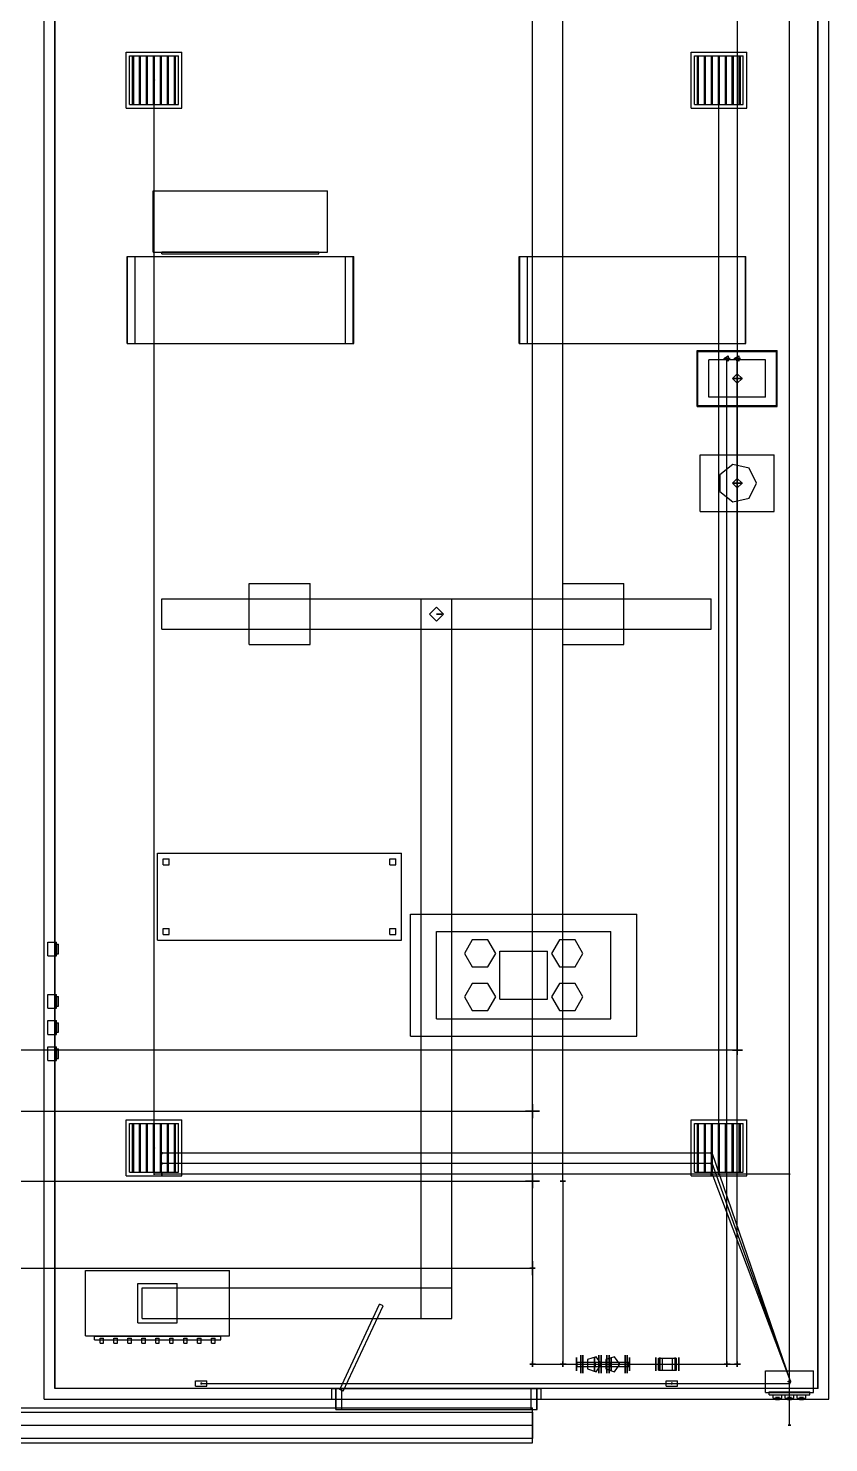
# Model space of a CAD drawing. Header units: millimetres. Extents: x 231000 to 285900, y 121795 to 149522.
# Drawn here: x 276717 to 285900, y 122000 to 138215 of the extents above; entities that cross this region are included whole.
import ezdxf

# ---------------------------------------------------------------- set-up
doc = ezdxf.new("R2010")
doc.units = ezdxf.units.MM

msp = doc.modelspace()

# ---------------------------------------------------------------- linework, layer by layer
at = {"layer": 'electrical'}
for p, q in [((285450, 122200), (285450, 143800)), ((278167.79, 137620), (278152.21, 137620)), ((278152.21, 137620), (278160, 137620)), ((278167.79, 137620), (278152.21, 137620)), ((278152.21, 137620), (278160, 137620)), ((278160, 137620), (278167.79, 137620)), ((278160, 125080), (278160, 137620)), ((278160, 137620), (278167.79, 137620)), ((278160, 125080), (278160, 137620)), ((284647.79, 137620), (284632.21, 137620)), ((284632.21, 137620), (284640, 137620)), ((284647.79, 137620), (284632.21, 137620)), ((284632.21, 137620), (284640, 137620)), ((284640, 137620), (284647.79, 137620)), ((284640, 125080), (284640, 137620)), ((284640, 137620), (284647.79, 137620)), ((284640, 125080), (284640, 137620)), ((278250, 125308.74), (278250, 125331.26)), ((278250, 125331.26), (278250, 125320)), ((278250, 125308.74), (278250, 125331.26)), ((278250, 125331.26), (278250, 125320)), ((278250, 125320), (278250, 125308.74)), ((284550, 125320), (278250, 125320)), ((278250, 125320), (278250, 125308.74)), ((284550, 125320), (278250, 125320)), ((278250, 125188.74), (278250, 125211.26)), ((278250, 125211.26), (278250, 125200)), ((278250, 125188.74), (278250, 125211.26)), ((278250, 125211.26), (278250, 125200)), ((278250, 125200), (278250, 125188.74)), ((284550, 125200), (278250, 125200)), ((278250, 125200), (278250, 125188.74)), ((284550, 125200), (278250, 125200)), ((284562.29, 125324.22), (284543.85, 125317.89)), ((284543.85, 125317.89), (284562.29, 125324.22)), ((284562.29, 125324.22), (284543.85, 125317.89)), ((284543.85, 125317.89), (284562.29, 125324.22)), ((284543.85, 125317.89), (284543.85, 125317.89)), ((284543.85, 125317.89), (284543.85, 125317.89)), ((284562.23, 125204.4), (284543.88, 125197.8)), ((284543.88, 125197.8), (284562.23, 125204.4)), ((284562.23, 125204.4), (284543.88, 125197.8)), ((284543.88, 125197.8), (284562.23, 125204.4)), ((284543.88, 125197.8), (284543.88, 125197.8)), ((284543.88, 125197.8), (284543.88, 125197.8)), ((284550, 125308.74), (284550, 125331.26)), ((284550, 125331.26), (284550, 125320)), ((284550, 125308.74), (284550, 125331.26)), ((284550, 125331.26), (284550, 125320)), ((284550, 125320), (284550, 125308.74)), ((284550, 125320), (284564.04, 125320)), ((284564.04, 125320), (284550, 125320)), ((284550, 125320), (284550, 125308.74)), ((284550, 125320), (284564.04, 125320)), ((284564.04, 125320), (284550, 125320)), ((284550, 125188.74), (284550, 125211.26)), ((284550, 125211.26), (284550, 125200)), ((284550, 125188.74), (284550, 125211.26)), ((284550, 125211.26), (284550, 125200)), ((284550, 125200), (284550, 125188.74)), ((284550, 125200), (284564.04, 125200)), ((284564.04, 125200), (284550, 125200)), ((284550, 125200), (284550, 125188.74)), ((284550, 125200), (284564.04, 125200)), ((284564.04, 125200), (284550, 125200)), ((285462.23, 122704.4), (284562.23, 125204.4)), ((285462.23, 122704.4), (284562.23, 125204.4)), ((285462.29, 122704.22), (284562.29, 125324.22)), ((285462.29, 122704.22), (284562.29, 125324.22)), ((278167.79, 125080), (278152.21, 125080)), ((278152.21, 125080), (278160, 125080)), ((278167.79, 125080), (278152.21, 125080)), ((278152.21, 125080), (278160, 125080)), ((278160, 125072.21), (278160, 125087.79)), ((278160, 125087.79), (278160, 125080)), ((278160, 125072.21), (278160, 125087.79)), ((278160, 125087.79), (278160, 125080)), ((278160, 125080), (278160, 125072.21)), ((285450, 125080), (278160, 125080)), ((278160, 125080), (278167.79, 125080)), ((278160, 125080), (278160, 125072.21)), ((285450, 125080), (278160, 125080)), ((278160, 125080), (278167.79, 125080)), ((278250, 125068.74), (278250, 125091.26)), ((278250, 125091.26), (278250, 125080)), ((278250, 125068.74), (278250, 125091.26)), ((278250, 125091.26), (278250, 125080)), ((278250, 125080), (278250, 125068.74)), ((284550, 125080), (278250, 125080)), ((278250, 125080), (278250, 125068.74)), ((284550, 125080), (278250, 125080)), ((284562.16, 125084.6), (284543.92, 125077.7)), ((284543.92, 125077.7), (284562.16, 125084.6)), ((284562.16, 125084.6), (284543.92, 125077.7)), ((284543.92, 125077.7), (284562.16, 125084.6)), ((284543.92, 125077.7), (284543.92, 125077.7)), ((284543.92, 125077.7), (284543.92, 125077.7)), ((284550, 125068.74), (284550, 125091.26)), ((284550, 125091.26), (284550, 125080)), ((284550, 125068.74), (284550, 125091.26)), ((284550, 125091.26), (284550, 125080)), ((284550, 125080), (284550, 125068.74)), ((284550, 125080), (284564.04, 125080)), ((284564.04, 125080), (284550, 125080)), ((284550, 125080), (284550, 125068.74)), ((284550, 125080), (284564.04, 125080)), ((284564.04, 125080), (284550, 125080)), ((285462.16, 122704.6), (284562.16, 125084.6)), ((285462.16, 122704.6), (284562.16, 125084.6)), ((284647.79, 125080), (284632.21, 125080)), ((284632.21, 125080), (284640, 125080)), ((284647.79, 125080), (284632.21, 125080)), ((284632.21, 125080), (284640, 125080)), ((284640, 125080), (284647.79, 125080)), ((284640, 125080), (284647.79, 125080)), ((285450, 125072.21), (285450, 125087.79)), ((285450, 125087.79), (285450, 125080)), ((285450, 125072.21), (285450, 125087.79)), ((285450, 125087.79), (285450, 125080)), ((285450, 125080), (285450, 125072.21)), ((285450, 125080), (285450, 125072.21)), ((285175, 122575), (285175, 122825)), ((285175, 122825), (285725, 122825)), ((285175, 122575), (285175, 122825)), ((285175, 122825), (285725, 122825)), ((285725, 122575), (285725, 122825)), ((285725, 122575), (285725, 122825)), ((278635, 122650), (278635, 122710)), ((278635, 122710), (278765, 122710)), ((278635, 122650), (278635, 122710)), ((278635, 122710), (278765, 122710)), ((278635, 122650), (278765, 122650)), ((278635, 122650), (278765, 122650)), ((278709, 122680), (278695.5, 122687.79)), ((278695.5, 122687.79), (278695.5, 122672.21)), ((278709, 122680), (278695.5, 122687.79)), ((278695.5, 122687.79), (278695.5, 122672.21)), ((278695.5, 122672.21), (278709, 122680)), ((278695.5, 122672.21), (278709, 122680)), ((278700, 122672.21), (278700, 122687.79)), ((278700, 122687.79), (278700, 122680)), ((278700, 122672.21), (278700, 122687.79)), ((278700, 122687.79), (278700, 122680)), ((278700, 122680), (285450, 122680)), ((278700, 122680), (278700, 122672.21)), ((278700, 122680), (278709.72, 122680)), ((278709.72, 122680), (278700, 122680)), ((278700, 122680), (285450, 122680)), ((278700, 122680), (278700, 122672.21)), ((278700, 122680), (278709.72, 122680)), ((278709.72, 122680), (278700, 122680)), ((278765, 122650), (278765, 122710)), ((278765, 122650), (278765, 122710)), ((284035, 122650), (284035, 122710)), ((284035, 122710), (284165, 122710)), ((284035, 122650), (284035, 122710)), ((284035, 122710), (284165, 122710)), ((284035, 122650), (284165, 122650)), ((284035, 122650), (284165, 122650)), ((284109, 122680), (284095.5, 122687.79)), ((284095.5, 122687.79), (284095.5, 122672.21)), ((284109, 122680), (284095.5, 122687.79)), ((284095.5, 122687.79), (284095.5, 122672.21)), ((284095.5, 122672.21), (284109, 122680)), ((284095.5, 122672.21), (284109, 122680)), ((284100, 122672.21), (284100, 122687.79)), ((284100, 122687.79), (284100, 122680)), ((284100, 122672.21), (284100, 122687.79)), ((284100, 122687.79), (284100, 122680)), ((284100, 122680), (285450, 122680)), ((284100, 122680), (284100, 122672.21)), ((284100, 122680), (284109.72, 122680)), ((284109.72, 122680), (284100, 122680)), ((284100, 122680), (285450, 122680)), ((284100, 122680), (284100, 122672.21)), ((284100, 122680), (284109.72, 122680)), ((284109.72, 122680), (284100, 122680)), ((284165, 122650), (284165, 122710)), ((284165, 122650), (284165, 122710)), ((285432, 122700), (285459, 122715.59)), ((285432, 122700), (285459, 122715.59)), ((285459, 122684.41), (285432, 122700)), ((285459, 122684.41), (285432, 122700)), ((285465.59, 122700), (285434.41, 122700)), ((285434.41, 122700), (285450, 122700)), ((285465.59, 122700), (285434.41, 122700)), ((285434.41, 122700), (285450, 122700)), ((285463, 122700), (285443.5, 122711.26)), ((285443.5, 122711.26), (285443.5, 122688.74)), ((285463, 122700), (285443.5, 122711.26)), ((285443.5, 122711.26), (285443.5, 122688.74)), ((285463, 122700), (285443.5, 122711.26)), ((285443.5, 122711.26), (285443.5, 122688.74)), ((285463, 122700), (285443.5, 122711.26)), ((285443.5, 122711.26), (285443.5, 122688.74)), ((285463, 122700), (285443.5, 122711.26)), ((285443.5, 122711.26), (285443.5, 122688.74)), ((285463, 122700), (285443.5, 122711.26)), ((285443.5, 122711.26), (285443.5, 122688.74)), ((285443.5, 122688.74), (285463, 122700)), ((285443.5, 122688.74), (285463, 122700)), ((285443.5, 122688.74), (285463, 122700)), ((285443.5, 122688.74), (285463, 122700)), ((285443.5, 122688.74), (285463, 122700)), ((285443.5, 122688.74), (285463, 122700)), ((285462.29, 122704.22), (285443.85, 122697.89)), ((285443.85, 122697.89), (285462.29, 122704.22)), ((285462.29, 122704.22), (285443.85, 122697.89)), ((285443.85, 122697.89), (285462.29, 122704.22)), ((285443.85, 122697.89), (285443.85, 122697.89)), ((285443.85, 122697.89), (285443.85, 122697.89)), ((285462.23, 122704.4), (285443.88, 122697.8)), ((285443.88, 122697.8), (285462.23, 122704.4)), ((285462.23, 122704.4), (285443.88, 122697.8)), ((285443.88, 122697.8), (285462.23, 122704.4)), ((285443.88, 122697.8), (285443.88, 122697.8)), ((285443.88, 122697.8), (285443.88, 122697.8)), ((285462.16, 122704.6), (285443.92, 122697.7)), ((285443.92, 122697.7), (285462.16, 122704.6)), ((285462.16, 122704.6), (285443.92, 122697.7)), ((285443.92, 122697.7), (285462.16, 122704.6)), ((285443.92, 122697.7), (285443.92, 122697.7)), ((285443.92, 122697.7), (285443.92, 122697.7)), ((285450, 122700), (285465.59, 122700)), ((285450, 122200), (285450, 122700)), ((285450, 122700), (285469.44, 122700)), ((285469.44, 122700), (285450, 122700)), ((285450, 122700), (285464.04, 122700)), ((285464.04, 122700), (285450, 122700)), ((285450, 122700), (285464.04, 122700)), ((285464.04, 122700), (285450, 122700)), ((285450, 122700), (285464.04, 122700)), ((285464.04, 122700), (285450, 122700)), ((285450, 122700), (285465.59, 122700)), ((285450, 122200), (285450, 122700)), ((285450, 122700), (285469.44, 122700)), ((285469.44, 122700), (285450, 122700)), ((285450, 122700), (285464.04, 122700)), ((285464.04, 122700), (285450, 122700)), ((285450, 122700), (285464.04, 122700)), ((285464.04, 122700), (285450, 122700)), ((285450, 122700), (285464.04, 122700)), ((285464.04, 122700), (285450, 122700)), ((285450, 122672.21), (285450, 122687.79)), ((285450, 122687.79), (285450, 122680)), ((285450, 122672.21), (285450, 122687.79)), ((285450, 122687.79), (285450, 122680)), ((285450, 122672.21), (285450, 122687.79)), ((285450, 122687.79), (285450, 122680)), ((285450, 122672.21), (285450, 122687.79)), ((285450, 122687.79), (285450, 122680)), ((285450, 122680), (285450, 122672.21)), ((285450, 122680), (285450, 122672.21)), ((285450, 122680), (285450, 122672.21)), ((285450, 122680), (285450, 122672.21)), ((285459, 122715.59), (285459, 122684.41)), ((285459, 122715.59), (285459, 122684.41)), ((285175, 122575), (285725, 122575)), ((285175, 122575), (285725, 122575)), ((285215, 122547.5), (285215, 122582.5)), ((285215, 122582.5), (285685, 122582.5)), ((285215, 122547.5), (285215, 122582.5)), ((285215, 122582.5), (285685, 122582.5)), ((285215, 122547.5), (285685, 122547.5)), ((285215, 122547.5), (285685, 122547.5)), ((285262.5, 122510), (285262.5, 122550)), ((285262.5, 122550), (285362.5, 122550)), ((285262.5, 122510), (285262.5, 122550)), ((285262.5, 122550), (285362.5, 122550)), ((285262.5, 122510), (285362.5, 122510)), ((285262.5, 122510), (285362.5, 122510)), ((285335.88, 122520), (285289.12, 122520)), ((285289.12, 122520), (285312.5, 122520)), ((285335.88, 122520), (285289.12, 122520)), ((285289.12, 122520), (285312.5, 122520)), ((285335.88, 122495), (285289.12, 122495)), ((285289.12, 122495), (285312.5, 122495)), ((285335.88, 122495), (285289.12, 122495)), ((285289.12, 122495), (285312.5, 122495)), ((285312.5, 122520), (285312.5, 122495)), ((285312.5, 122520), (285335.88, 122520)), ((285312.5, 122520), (285312.5, 122495)), ((285312.5, 122520), (285335.88, 122520)), ((285312.5, 122495), (285335.88, 122495)), ((285312.5, 122495), (285335.88, 122495)), ((285362.5, 122510), (285362.5, 122550)), ((285362.5, 122510), (285362.5, 122550)), ((285400, 122510), (285400, 122550)), ((285400, 122550), (285500, 122550)), ((285400, 122510), (285400, 122550)), ((285400, 122550), (285500, 122550)), ((285400, 122510), (285500, 122510)), ((285400, 122510), (285500, 122510)), ((285473.38, 122520), (285426.62, 122520)), ((285426.62, 122520), (285450, 122520)), ((285473.38, 122520), (285426.62, 122520)), ((285426.62, 122520), (285450, 122520)), ((285473.38, 122495), (285426.62, 122495)), ((285426.62, 122495), (285450, 122495)), ((285473.38, 122495), (285426.62, 122495)), ((285426.62, 122495), (285450, 122495)), ((285450, 122520), (285450, 122495)), ((285450, 122520), (285473.38, 122520)), ((285450, 122520), (285450, 122495)), ((285450, 122520), (285473.38, 122520)), ((285450, 122495), (285473.38, 122495)), ((285450, 122495), (285473.38, 122495)), ((285500, 122510), (285500, 122550)), ((285500, 122510), (285500, 122550)), ((285537.5, 122510), (285537.5, 122550)), ((285537.5, 122550), (285637.5, 122550)), ((285537.5, 122510), (285537.5, 122550)), ((285537.5, 122550), (285637.5, 122550)), ((285537.5, 122510), (285637.5, 122510)), ((285537.5, 122510), (285637.5, 122510)), ((285610.88, 122520), (285564.12, 122520)), ((285564.12, 122520), (285587.5, 122520)), ((285610.88, 122520), (285564.12, 122520)), ((285564.12, 122520), (285587.5, 122520)), ((285610.88, 122495), (285564.12, 122495)), ((285564.12, 122495), (285587.5, 122495)), ((285610.88, 122495), (285564.12, 122495)), ((285564.12, 122495), (285587.5, 122495)), ((285587.5, 122520), (285587.5, 122495)), ((285587.5, 122520), (285610.88, 122520)), ((285587.5, 122520), (285587.5, 122495)), ((285587.5, 122520), (285610.88, 122520)), ((285587.5, 122495), (285610.88, 122495)), ((285587.5, 122495), (285610.88, 122495)), ((285637.5, 122510), (285637.5, 122550)), ((285637.5, 122510), (285637.5, 122550)), ((285685, 122547.5), (285685, 122582.5)), ((285685, 122547.5), (285685, 122582.5)), ((233500, 122400), (282500, 122400)), ((233500, 122400), (282500, 122400)), ((233500, 122350), (282500, 122350)), ((233500, 122350), (282500, 122350)), ((282500, 122350), (282500, 122400)), ((282500, 122000), (282500, 122400)), ((282500, 122350), (282500, 122400)), ((282500, 122000), (282500, 122400)), ((282500, 122350), (282500, 122050)), ((282500, 122350), (282500, 122050)), ((233500, 122200), (282500, 122200)), ((233500, 122200), (282500, 122200)), ((282500, 122184.41), (282500, 122215.59)), ((282500, 122215.59), (282500, 122200)), ((282500, 122184.41), (282500, 122215.59)), ((282500, 122215.59), (282500, 122200)), ((282500, 122200), (282500, 122184.41)), ((282500, 122200), (282500, 122184.41)), ((285465.59, 122200), (285434.41, 122200)), ((285434.41, 122200), (285450, 122200)), ((285465.59, 122200), (285434.41, 122200)), ((285434.41, 122200), (285450, 122200)), ((285465.59, 122200), (285434.41, 122200)), ((285434.41, 122200), (285450, 122200)), ((285450, 122200), (285465.59, 122200)), ((285450, 122200), (285465.59, 122200)), ((285450, 122200), (285465.59, 122200)), ((282500, 122050), (233500, 122050)), ((282500, 122050), (233500, 122050)), ((233500, 122000), (282500, 122000)), ((233500, 122000), (282500, 122000)), ((282500, 122000), (282500, 122050)), ((282500, 122000), (282500, 122050))]:
    msp.add_line(p, q, dxfattribs=at)
at = {"layer": 'hvac'}
for p, q in [((279250, 131150), (279250, 131850)), ((279250, 131850), (279950, 131850)), ((279250, 131150), (279250, 131850)), ((279250, 131850), (279950, 131850)), ((279950, 131150), (279950, 131850)), ((279950, 131150), (279950, 131850)), ((282850, 131150), (282850, 131850)), ((282850, 131850), (283550, 131850)), ((282850, 131150), (282850, 131850)), ((282850, 131850), (283550, 131850)), ((283550, 131150), (283550, 131850)), ((283550, 131150), (283550, 131850)), ((278250, 131325), (278250, 131675)), ((278250, 131675), (284550, 131675)), ((278250, 131325), (278250, 131675)), ((278250, 131675), (284550, 131675)), ((281225, 123425), (281225, 131675)), ((281225, 131675), (281575, 131675)), ((281225, 123425), (281225, 131675)), ((281225, 131675), (281575, 131675)), ((281575, 123425), (281575, 131675)), ((281575, 123425), (281575, 131675)), ((284550, 131325), (284550, 131675)), ((284550, 131325), (284550, 131675)), ((278250, 131325), (284550, 131325)), ((278250, 131325), (284550, 131325)), ((279250, 131150), (279950, 131150)), ((279250, 131150), (279950, 131150)), ((282850, 131150), (283550, 131150)), ((282850, 131150), (283550, 131150)), ((281100, 126660), (281100, 128060)), ((281100, 128060), (283700, 128060)), ((283700, 126660), (283700, 128060)), ((282125, 127085), (282125, 127635)), ((282125, 127635), (282675, 127635)), ((282675, 127085), (282675, 127635)), ((282125, 127085), (282675, 127085)), ((281100, 126660), (283700, 126660)), ((277375, 123225), (277375, 123975)), ((277375, 123975), (279025, 123975)), ((277375, 123225), (277375, 123975)), ((277375, 123975), (279025, 123975)), ((279025, 123225), (279025, 123975)), ((279025, 123225), (279025, 123975)), ((277975, 123375), (277975, 123825)), ((277975, 123825), (278425, 123825)), ((277975, 123375), (277975, 123825)), ((277975, 123825), (278425, 123825)), ((278025, 123425), (278025, 123775)), ((278025, 123775), (281575, 123775)), ((278025, 123425), (278025, 123775)), ((278025, 123775), (281575, 123775)), ((278425, 123375), (278425, 123825)), ((278425, 123375), (278425, 123825)), ((281575, 123425), (281575, 123775)), ((281575, 123425), (281575, 123775)), ((278025, 123425), (281575, 123425)), ((278025, 123425), (281575, 123425)), ((281225, 123425), (281575, 123425)), ((281225, 123425), (281575, 123425)), ((277975, 123375), (278425, 123375)), ((277975, 123375), (278425, 123375)), ((277375, 123225), (279025, 123225)), ((277375, 123225), (279025, 123225)), ((277475, 123180), (277475, 123220)), ((277475, 123220), (278925, 123220)), ((277475, 123180), (277475, 123220)), ((277475, 123220), (278925, 123220)), ((277475, 123180), (278925, 123180)), ((277475, 123180), (278925, 123180)), ((277540, 123140), (277540, 123200)), ((277540, 123200), (277580, 123200)), ((277540, 123140), (277540, 123200)), ((277540, 123200), (277580, 123200)), ((277540, 123140), (277580, 123140)), ((277540, 123140), (277580, 123140)), ((277580, 123140), (277580, 123200)), ((277580, 123140), (277580, 123200)), ((277700, 123140), (277700, 123200)), ((277700, 123200), (277740, 123200)), ((277700, 123140), (277700, 123200)), ((277700, 123200), (277740, 123200)), ((277700, 123140), (277740, 123140)), ((277700, 123140), (277740, 123140)), ((277740, 123140), (277740, 123200)), ((277740, 123140), (277740, 123200)), ((277860, 123140), (277860, 123200)), ((277860, 123200), (277900, 123200)), ((277860, 123140), (277860, 123200)), ((277860, 123200), (277900, 123200)), ((277860, 123140), (277900, 123140)), ((277860, 123140), (277900, 123140)), ((277900, 123140), (277900, 123200)), ((277900, 123140), (277900, 123200)), ((278020, 123140), (278020, 123200)), ((278020, 123200), (278060, 123200)), ((278020, 123140), (278020, 123200)), ((278020, 123200), (278060, 123200)), ((278020, 123140), (278060, 123140)), ((278020, 123140), (278060, 123140)), ((278060, 123140), (278060, 123200)), ((278060, 123140), (278060, 123200)), ((278180, 123140), (278180, 123200)), ((278180, 123200), (278220, 123200)), ((278180, 123140), (278180, 123200)), ((278180, 123200), (278220, 123200)), ((278180, 123140), (278220, 123140)), ((278180, 123140), (278220, 123140)), ((278220, 123140), (278220, 123200)), ((278220, 123140), (278220, 123200)), ((278340, 123140), (278340, 123200)), ((278340, 123200), (278380, 123200)), ((278340, 123140), (278340, 123200)), ((278340, 123200), (278380, 123200)), ((278340, 123140), (278380, 123140)), ((278340, 123140), (278380, 123140)), ((278380, 123140), (278380, 123200)), ((278380, 123140), (278380, 123200)), ((278500, 123140), (278500, 123200)), ((278500, 123200), (278540, 123200)), ((278500, 123140), (278500, 123200)), ((278500, 123200), (278540, 123200)), ((278500, 123140), (278540, 123140)), ((278500, 123140), (278540, 123140)), ((278540, 123140), (278540, 123200)), ((278540, 123140), (278540, 123200)), ((278660, 123140), (278660, 123200)), ((278660, 123200), (278700, 123200)), ((278660, 123140), (278660, 123200)), ((278660, 123200), (278700, 123200)), ((278660, 123140), (278700, 123140)), ((278660, 123140), (278700, 123140)), ((278700, 123140), (278700, 123200)), ((278700, 123140), (278700, 123200)), ((278820, 123140), (278820, 123200)), ((278820, 123200), (278860, 123200)), ((278820, 123140), (278820, 123200)), ((278820, 123200), (278860, 123200)), ((278820, 123140), (278860, 123140)), ((278820, 123140), (278860, 123140)), ((278860, 123140), (278860, 123200)), ((278860, 123140), (278860, 123200)), ((278925, 123180), (278925, 123220)), ((278925, 123180), (278925, 123220))]:
    msp.add_line(p, q, dxfattribs=at)
at = {"layer": 'interiors'}
for p, q in [((276900, 122500), (276900, 140500)), ((276900, 122500), (276900, 140500)), ((285900, 122500), (285900, 140500)), ((285900, 122500), (285900, 140500)), ((277020, 122620), (277020, 140380)), ((277020, 122620), (277020, 140380)), ((277025, 122625), (277025, 140375)), ((277025, 122625), (277025, 140375)), ((285775, 122625), (285775, 140375)), ((285775, 122625), (285775, 140375)), ((285780, 122620), (285780, 140380)), ((285780, 122620), (285780, 140380)), ((278150, 135650), (278150, 136350)), ((278150, 136350), (280150, 136350)), ((280150, 135650), (280150, 136350)), ((277850, 134600), (277850, 135600)), ((277850, 135600), (280450, 135600)), ((277855, 134600), (277855, 135600)), ((277855, 135600), (277945, 135600)), ((277945, 134600), (277945, 135600)), ((278150, 135650), (280150, 135650)), ((278250, 135627.5), (278250, 135652.5)), ((278250, 135652.5), (280050, 135652.5)), ((278250, 135627.5), (280050, 135627.5)), ((280050, 135627.5), (280050, 135652.5)), ((280355, 134600), (280355, 135600)), ((280355, 135600), (280445, 135600)), ((280445, 134600), (280445, 135600)), ((280450, 134600), (280450, 135600)), ((282350, 134600), (282350, 135600)), ((282350, 135600), (284950, 135600)), ((282355, 134600), (282355, 135600)), ((282355, 135600), (282445, 135600)), ((282445, 134600), (282445, 135600)), ((284855, 134600), (284855, 135600)), ((284855, 135600), (284945, 135600)), ((284945, 134600), (284945, 135600)), ((284950, 134600), (284950, 135600)), ((277850, 134600), (280450, 134600)), ((277855, 134600), (277945, 134600)), ((280355, 134600), (280445, 134600)), ((282350, 134600), (284950, 134600)), ((282355, 134600), (282445, 134600)), ((284855, 134600), (284945, 134600)), ((278200, 127760), (278200, 128760)), ((278200, 128760), (281000, 128760)), ((281000, 127760), (281000, 128760)), ((278265, 128625), (278265, 128695)), ((278265, 128695), (278335, 128695)), ((278265, 128625), (278335, 128625)), ((278335, 128625), (278335, 128695)), ((280865, 128625), (280865, 128695)), ((280865, 128695), (280935, 128695)), ((280865, 128625), (280935, 128625)), ((280935, 128625), (280935, 128695)), ((278265, 127825), (278265, 127895)), ((278265, 127895), (278335, 127895)), ((278265, 127825), (278335, 127825)), ((278335, 127825), (278335, 127895)), ((280865, 127825), (280865, 127895)), ((280865, 127895), (280935, 127895)), ((280865, 127825), (280935, 127825)), ((280935, 127825), (280935, 127895)), ((281400, 126860), (281400, 127860)), ((281400, 127860), (283400, 127860)), ((283400, 126860), (283400, 127860)), ((278200, 127760), (281000, 127760)), ((281810, 127765.88), (281720, 127610)), ((281990, 127765.88), (281810, 127765.88)), ((282080, 127610), (281990, 127765.88)), ((282810, 127765.88), (282720, 127610)), ((282990, 127765.88), (282810, 127765.88)), ((283080, 127610), (282990, 127765.88)), ((281720, 127610), (281810, 127454.12)), ((281810, 127454.12), (281990, 127454.12)), ((281990, 127454.12), (282080, 127610)), ((282720, 127610), (282810, 127454.12)), ((282810, 127454.12), (282990, 127454.12)), ((282990, 127454.12), (283080, 127610)), ((281810, 127265.88), (281720, 127110)), ((281990, 127265.88), (281810, 127265.88)), ((282080, 127110), (281990, 127265.88)), ((282810, 127265.88), (282720, 127110)), ((282990, 127265.88), (282810, 127265.88)), ((283080, 127110), (282990, 127265.88)), ((281720, 127110), (281810, 126954.12)), ((281990, 126954.12), (282080, 127110)), ((282720, 127110), (282810, 126954.12)), ((282990, 126954.12), (283080, 127110)), ((281400, 126860), (283400, 126860)), ((281810, 126954.12), (281990, 126954.12)), ((282810, 126954.12), (282990, 126954.12)), ((280289.61, 122609.51), (280746.04, 123588.32)), ((280289.61, 122609.51), (280746.04, 123588.32)), ((280330.39, 122590.49), (280786.82, 123569.3)), ((280330.39, 122590.49), (280786.82, 123569.3)), ((280786.82, 123569.3), (280746.04, 123588.32)), ((280786.82, 123569.3), (280746.04, 123588.32)), ((285780, 122620), (277020, 122620)), ((280200, 122620), (277020, 122620)), ((285780, 122620), (277020, 122620)), ((280200, 122620), (277020, 122620)), ((277025, 122625), (285775, 122625)), ((277025, 122625), (285775, 122625)), ((280200, 122500), (280200, 122620)), ((280200, 122620), (282600, 122620)), ((280200, 122500), (280200, 122620)), ((280200, 122620), (282600, 122620)), ((280245, 122380), (280245, 122620)), ((280245, 122620), (280315, 122620)), ((280245, 122380), (280245, 122620)), ((280245, 122620), (280315, 122620)), ((280250, 122380), (280250, 122620)), ((280250, 122620), (282550, 122620)), ((280250, 122380), (280250, 122620)), ((280250, 122620), (282550, 122620)), ((280330.39, 122590.49), (280289.61, 122609.51)), ((280330.39, 122590.49), (280289.61, 122609.51)), ((280315, 122380), (280315, 122620)), ((280315, 122380), (280315, 122620)), ((282485, 122380), (282485, 122620)), ((282485, 122620), (282555, 122620)), ((282485, 122380), (282485, 122620)), ((282485, 122620), (282555, 122620)), ((282550, 122380), (282550, 122620)), ((282550, 122380), (282550, 122620)), ((282555, 122380), (282555, 122620)), ((282555, 122380), (282555, 122620)), ((282600, 122500), (282600, 122620)), ((285780, 122620), (282600, 122620)), ((282600, 122500), (282600, 122620)), ((285780, 122620), (282600, 122620)), ((276900, 122500), (280200, 122500)), ((276900, 122500), (285900, 122500)), ((276900, 122500), (280200, 122500)), ((276900, 122500), (285900, 122500)), ((280200, 122500), (282600, 122500)), ((280200, 122500), (282600, 122500)), ((282600, 122500), (285900, 122500)), ((282600, 122500), (285900, 122500)), ((280245, 122380), (280315, 122380)), ((280245, 122380), (280315, 122380)), ((280250, 122380), (282550, 122380)), ((280250, 122380), (282550, 122380)), ((282485, 122380), (282555, 122380)), ((282485, 122380), (282555, 122380))]:
    msp.add_line(p, q, dxfattribs=at)
at = {"layer": 'lighting'}
for p, q in [((277840, 137300), (277840, 137940)), ((277840, 137940), (278480, 137940)), ((277840, 137300), (277840, 137940)), ((277840, 137940), (278480, 137940)), ((277880, 137340), (277880, 137900)), ((277880, 137900), (278440, 137900)), ((277880, 137340), (277880, 137900)), ((277880, 137900), (278440, 137900)), ((277914, 137350), (277914, 137890)), ((277914, 137890), (277926, 137890)), ((277914, 137350), (277914, 137890)), ((277914, 137890), (277926, 137890)), ((277926, 137350), (277926, 137890)), ((277926, 137350), (277926, 137890)), ((277994, 137350), (277994, 137890)), ((277994, 137890), (278006, 137890)), ((277994, 137350), (277994, 137890)), ((277994, 137890), (278006, 137890)), ((278006, 137350), (278006, 137890)), ((278006, 137350), (278006, 137890)), ((278074, 137350), (278074, 137890)), ((278074, 137890), (278086, 137890)), ((278074, 137350), (278074, 137890)), ((278074, 137890), (278086, 137890)), ((278086, 137350), (278086, 137890)), ((278086, 137350), (278086, 137890)), ((278154, 137350), (278154, 137890)), ((278154, 137890), (278166, 137890)), ((278154, 137350), (278154, 137890)), ((278154, 137890), (278166, 137890)), ((278166, 137350), (278166, 137890)), ((278166, 137350), (278166, 137890)), ((278234, 137350), (278234, 137890)), ((278234, 137890), (278246, 137890)), ((278234, 137350), (278234, 137890)), ((278234, 137890), (278246, 137890)), ((278246, 137350), (278246, 137890)), ((278246, 137350), (278246, 137890)), ((278314, 137350), (278314, 137890)), ((278314, 137890), (278326, 137890)), ((278314, 137350), (278314, 137890)), ((278314, 137890), (278326, 137890)), ((278326, 137350), (278326, 137890)), ((278326, 137350), (278326, 137890)), ((278394, 137350), (278394, 137890)), ((278394, 137890), (278406, 137890)), ((278394, 137350), (278394, 137890)), ((278394, 137890), (278406, 137890)), ((278406, 137350), (278406, 137890)), ((278406, 137350), (278406, 137890)), ((278440, 137340), (278440, 137900)), ((278440, 137340), (278440, 137900)), ((278480, 137300), (278480, 137940)), ((278480, 137300), (278480, 137940)), ((284320, 137300), (284320, 137940)), ((284320, 137940), (284960, 137940)), ((284320, 137300), (284320, 137940)), ((284320, 137940), (284960, 137940)), ((284360, 137340), (284360, 137900)), ((284360, 137900), (284920, 137900)), ((284360, 137340), (284360, 137900)), ((284360, 137900), (284920, 137900)), ((284394, 137350), (284394, 137890)), ((284394, 137890), (284406, 137890)), ((284394, 137350), (284394, 137890)), ((284394, 137890), (284406, 137890)), ((284406, 137350), (284406, 137890)), ((284406, 137350), (284406, 137890)), ((284474, 137350), (284474, 137890)), ((284474, 137890), (284486, 137890)), ((284474, 137350), (284474, 137890)), ((284474, 137890), (284486, 137890)), ((284486, 137350), (284486, 137890)), ((284486, 137350), (284486, 137890)), ((284554, 137350), (284554, 137890)), ((284554, 137890), (284566, 137890)), ((284554, 137350), (284554, 137890)), ((284554, 137890), (284566, 137890)), ((284566, 137350), (284566, 137890)), ((284566, 137350), (284566, 137890)), ((284634, 137350), (284634, 137890)), ((284634, 137890), (284646, 137890)), ((284634, 137350), (284634, 137890)), ((284634, 137890), (284646, 137890)), ((284646, 137350), (284646, 137890)), ((284646, 137350), (284646, 137890)), ((284714, 137350), (284714, 137890)), ((284714, 137890), (284726, 137890)), ((284714, 137350), (284714, 137890)), ((284714, 137890), (284726, 137890)), ((284726, 137350), (284726, 137890)), ((284726, 137350), (284726, 137890)), ((284794, 137350), (284794, 137890)), ((284794, 137890), (284806, 137890)), ((284794, 137350), (284794, 137890)), ((284794, 137890), (284806, 137890)), ((284806, 137350), (284806, 137890)), ((284806, 137350), (284806, 137890)), ((284874, 137350), (284874, 137890)), ((284874, 137890), (284886, 137890)), ((284874, 137350), (284874, 137890)), ((284874, 137890), (284886, 137890)), ((284886, 137350), (284886, 137890)), ((284886, 137350), (284886, 137890)), ((284920, 137340), (284920, 137900)), ((284920, 137340), (284920, 137900)), ((284960, 137300), (284960, 137940)), ((284960, 137300), (284960, 137940)), ((278169, 137620), (278155.5, 137627.79)), ((278155.5, 137627.79), (278155.5, 137612.21)), ((278169, 137620), (278155.5, 137627.79)), ((278155.5, 137627.79), (278155.5, 137612.21)), ((278155.5, 137612.21), (278169, 137620)), ((278155.5, 137612.21), (278169, 137620)), ((284649, 137620), (284635.5, 137627.79)), ((284635.5, 137627.79), (284635.5, 137612.21)), ((284649, 137620), (284635.5, 137627.79)), ((284635.5, 137627.79), (284635.5, 137612.21)), ((284635.5, 137612.21), (284649, 137620)), ((284635.5, 137612.21), (284649, 137620)), ((277914, 137350), (277926, 137350)), ((277914, 137350), (277926, 137350)), ((277994, 137350), (278006, 137350)), ((277994, 137350), (278006, 137350)), ((278074, 137350), (278086, 137350)), ((278074, 137350), (278086, 137350)), ((278154, 137350), (278166, 137350)), ((278154, 137350), (278166, 137350)), ((278234, 137350), (278246, 137350)), ((278234, 137350), (278246, 137350)), ((278314, 137350), (278326, 137350)), ((278314, 137350), (278326, 137350)), ((278394, 137350), (278406, 137350)), ((278394, 137350), (278406, 137350)), ((284394, 137350), (284406, 137350)), ((284394, 137350), (284406, 137350)), ((284474, 137350), (284486, 137350)), ((284474, 137350), (284486, 137350)), ((284554, 137350), (284566, 137350)), ((284554, 137350), (284566, 137350)), ((284634, 137350), (284646, 137350)), ((284634, 137350), (284646, 137350)), ((284714, 137350), (284726, 137350)), ((284714, 137350), (284726, 137350)), ((284794, 137350), (284806, 137350)), ((284794, 137350), (284806, 137350)), ((284874, 137350), (284886, 137350)), ((284874, 137350), (284886, 137350)), ((277840, 137300), (278480, 137300)), ((277840, 137300), (278480, 137300)), ((277880, 137340), (278440, 137340)), ((277880, 137340), (278440, 137340)), ((284320, 137300), (284960, 137300)), ((284320, 137300), (284960, 137300)), ((284360, 137340), (284920, 137340)), ((284360, 137340), (284920, 137340)), ((277840, 125060), (277840, 125700)), ((277840, 125700), (278480, 125700)), ((277840, 125060), (277840, 125700)), ((277840, 125700), (278480, 125700)), ((278480, 125060), (278480, 125700)), ((278480, 125060), (278480, 125700)), ((284320, 125060), (284320, 125700)), ((284320, 125700), (284960, 125700)), ((284320, 125060), (284320, 125700)), ((284320, 125700), (284960, 125700)), ((284960, 125060), (284960, 125700)), ((284960, 125060), (284960, 125700)), ((277880, 125100), (277880, 125660)), ((277880, 125660), (278440, 125660)), ((277880, 125100), (277880, 125660)), ((277880, 125660), (278440, 125660)), ((277914, 125110), (277914, 125650)), ((277914, 125650), (277926, 125650)), ((277914, 125110), (277914, 125650)), ((277914, 125650), (277926, 125650)), ((277926, 125110), (277926, 125650)), ((277926, 125110), (277926, 125650)), ((277994, 125110), (277994, 125650)), ((277994, 125650), (278006, 125650)), ((277994, 125110), (277994, 125650)), ((277994, 125650), (278006, 125650)), ((278006, 125110), (278006, 125650)), ((278006, 125110), (278006, 125650)), ((278074, 125110), (278074, 125650)), ((278074, 125650), (278086, 125650)), ((278074, 125110), (278074, 125650)), ((278074, 125650), (278086, 125650)), ((278086, 125110), (278086, 125650)), ((278086, 125110), (278086, 125650)), ((278154, 125110), (278154, 125650)), ((278154, 125650), (278166, 125650)), ((278154, 125110), (278154, 125650)), ((278154, 125650), (278166, 125650)), ((278166, 125110), (278166, 125650)), ((278166, 125110), (278166, 125650)), ((278234, 125110), (278234, 125650)), ((278234, 125650), (278246, 125650)), ((278234, 125110), (278234, 125650)), ((278234, 125650), (278246, 125650)), ((278246, 125110), (278246, 125650)), ((278246, 125110), (278246, 125650)), ((278314, 125110), (278314, 125650)), ((278314, 125650), (278326, 125650)), ((278314, 125110), (278314, 125650)), ((278314, 125650), (278326, 125650)), ((278326, 125110), (278326, 125650)), ((278326, 125110), (278326, 125650)), ((278394, 125110), (278394, 125650)), ((278394, 125650), (278406, 125650)), ((278394, 125110), (278394, 125650)), ((278394, 125650), (278406, 125650)), ((278406, 125110), (278406, 125650)), ((278406, 125110), (278406, 125650)), ((278440, 125100), (278440, 125660)), ((278440, 125100), (278440, 125660)), ((284360, 125100), (284360, 125660)), ((284360, 125660), (284920, 125660)), ((284360, 125100), (284360, 125660)), ((284360, 125660), (284920, 125660)), ((284394, 125110), (284394, 125650)), ((284394, 125650), (284406, 125650)), ((284394, 125110), (284394, 125650)), ((284394, 125650), (284406, 125650)), ((284406, 125110), (284406, 125650)), ((284406, 125110), (284406, 125650)), ((284474, 125110), (284474, 125650)), ((284474, 125650), (284486, 125650)), ((284474, 125110), (284474, 125650)), ((284474, 125650), (284486, 125650)), ((284486, 125110), (284486, 125650)), ((284486, 125110), (284486, 125650)), ((284554, 125110), (284554, 125650)), ((284554, 125650), (284566, 125650)), ((284554, 125110), (284554, 125650)), ((284554, 125650), (284566, 125650)), ((284566, 125110), (284566, 125650)), ((284566, 125110), (284566, 125650)), ((284634, 125110), (284634, 125650)), ((284634, 125650), (284646, 125650)), ((284634, 125110), (284634, 125650)), ((284634, 125650), (284646, 125650)), ((284646, 125110), (284646, 125650)), ((284646, 125110), (284646, 125650)), ((284714, 125110), (284714, 125650)), ((284714, 125650), (284726, 125650)), ((284714, 125110), (284714, 125650)), ((284714, 125650), (284726, 125650)), ((284726, 125110), (284726, 125650)), ((284726, 125110), (284726, 125650)), ((284794, 125110), (284794, 125650)), ((284794, 125650), (284806, 125650)), ((284794, 125110), (284794, 125650)), ((284794, 125650), (284806, 125650)), ((284806, 125110), (284806, 125650)), ((284806, 125110), (284806, 125650)), ((284874, 125110), (284874, 125650)), ((284874, 125650), (284886, 125650)), ((284874, 125110), (284874, 125650)), ((284874, 125650), (284886, 125650)), ((284886, 125110), (284886, 125650)), ((284886, 125110), (284886, 125650)), ((284920, 125100), (284920, 125660)), ((284920, 125100), (284920, 125660)), ((278169, 125380), (278155.5, 125387.79)), ((278155.5, 125387.79), (278155.5, 125372.21)), ((278169, 125380), (278155.5, 125387.79)), ((278155.5, 125387.79), (278155.5, 125372.21)), ((278155.5, 125372.21), (278169, 125380)), ((278155.5, 125372.21), (278169, 125380)), ((284649, 125380), (284635.5, 125387.79)), ((284635.5, 125387.79), (284635.5, 125372.21)), ((284649, 125380), (284635.5, 125387.79)), ((284635.5, 125387.79), (284635.5, 125372.21)), ((284635.5, 125372.21), (284649, 125380)), ((284635.5, 125372.21), (284649, 125380)), ((277840, 125060), (278480, 125060)), ((277840, 125060), (278480, 125060)), ((277880, 125100), (278440, 125100)), ((277880, 125100), (278440, 125100)), ((277914, 125110), (277926, 125110)), ((277914, 125110), (277926, 125110)), ((277994, 125110), (278006, 125110)), ((277994, 125110), (278006, 125110)), ((278074, 125110), (278086, 125110)), ((278074, 125110), (278086, 125110)), ((278154, 125110), (278166, 125110)), ((278154, 125110), (278166, 125110)), ((278234, 125110), (278246, 125110)), ((278234, 125110), (278246, 125110)), ((278314, 125110), (278326, 125110)), ((278314, 125110), (278326, 125110)), ((278394, 125110), (278406, 125110)), ((278394, 125110), (278406, 125110)), ((284320, 125060), (284960, 125060)), ((284320, 125060), (284960, 125060)), ((284360, 125100), (284920, 125100)), ((284360, 125100), (284920, 125100)), ((284394, 125110), (284406, 125110)), ((284394, 125110), (284406, 125110)), ((284474, 125110), (284486, 125110)), ((284474, 125110), (284486, 125110)), ((284554, 125110), (284566, 125110)), ((284554, 125110), (284566, 125110)), ((284634, 125110), (284646, 125110)), ((284634, 125110), (284646, 125110)), ((284714, 125110), (284726, 125110)), ((284714, 125110), (284726, 125110)), ((284794, 125110), (284806, 125110)), ((284794, 125110), (284806, 125110)), ((284874, 125110), (284886, 125110)), ((284874, 125110), (284886, 125110))]:
    msp.add_line(p, q, dxfattribs=at)
at = {"layer": 'sensors'}
for p, q in [((281400, 131580), (281320, 131500)), ((281400, 131580), (281320, 131500)), ((281480, 131500), (281400, 131580)), ((281480, 131500), (281400, 131580)), ((281320, 131500), (281400, 131420)), ((281320, 131500), (281400, 131420)), ((281400, 131420), (281480, 131500)), ((281400, 131500), (281465, 131500)), ((281465, 131500), (281400, 131500)), ((281400, 131420), (281480, 131500)), ((281400, 131500), (281465, 131500)), ((281465, 131500), (281400, 131500)), ((276940, 127580), (276940, 127740)), ((276940, 127740), (277040, 127740)), ((276940, 127580), (276940, 127740)), ((276940, 127740), (277040, 127740)), ((277040, 127580), (277040, 127740)), ((277040, 127580), (277040, 127740)), ((277045, 127605), (277045, 127715)), ((277045, 127715), (277065, 127715)), ((277045, 127605), (277045, 127715)), ((277045, 127715), (277065, 127715)), ((277065, 127605), (277065, 127715)), ((277065, 127605), (277065, 127715)), ((276940, 127580), (277040, 127580)), ((276940, 127580), (277040, 127580)), ((277045, 127605), (277065, 127605)), ((277045, 127605), (277065, 127605)), ((276940, 126980), (276940, 127140)), ((276940, 127140), (277040, 127140)), ((276940, 126980), (276940, 127140)), ((276940, 127140), (277040, 127140)), ((277040, 126980), (277040, 127140)), ((277040, 126980), (277040, 127140)), ((276940, 126980), (277040, 126980)), ((276940, 126980), (277040, 126980)), ((277045, 127005), (277045, 127115)), ((277045, 127115), (277065, 127115)), ((277045, 127005), (277045, 127115)), ((277045, 127115), (277065, 127115)), ((277045, 127005), (277065, 127005)), ((277045, 127005), (277065, 127005)), ((277065, 127005), (277065, 127115)), ((277065, 127005), (277065, 127115)), ((276940, 126680), (276940, 126840)), ((276940, 126840), (277040, 126840)), ((276940, 126680), (276940, 126840)), ((276940, 126840), (277040, 126840)), ((277040, 126680), (277040, 126840)), ((277040, 126680), (277040, 126840)), ((277045, 126705), (277045, 126815)), ((277045, 126815), (277065, 126815)), ((277045, 126705), (277045, 126815)), ((277045, 126815), (277065, 126815)), ((277065, 126705), (277065, 126815)), ((277065, 126705), (277065, 126815)), ((276940, 126680), (277040, 126680)), ((276940, 126680), (277040, 126680)), ((277045, 126705), (277065, 126705)), ((277045, 126705), (277065, 126705)), ((276940, 126380), (276940, 126540)), ((276940, 126540), (277040, 126540)), ((276940, 126380), (276940, 126540)), ((276940, 126540), (277040, 126540)), ((277040, 126380), (277040, 126540)), ((277040, 126380), (277040, 126540)), ((277045, 126405), (277045, 126515)), ((277045, 126515), (277065, 126515)), ((277045, 126405), (277045, 126515)), ((277045, 126515), (277065, 126515)), ((277065, 126405), (277065, 126515)), ((277065, 126405), (277065, 126515)), ((276940, 126380), (277040, 126380)), ((276940, 126380), (277040, 126380)), ((277045, 126405), (277065, 126405)), ((277045, 126405), (277065, 126405)), ((283917.5, 122900), (283917.5, 122975)), ((283917.5, 122975), (283917.5, 122900)), ((283947.5, 122830), (283947.5, 122970)), ((283947.5, 122970), (284107.5, 122970)), ((283962, 122900), (283962, 122975)), ((283962, 122975), (283962, 122900)), ((283992, 122830), (283992, 122970)), ((283992, 122970), (284152, 122970)), ((284107.5, 122830), (284107.5, 122970)), ((284137.5, 122900), (284137.5, 122975)), ((284137.5, 122975), (284137.5, 122900)), ((284152, 122830), (284152, 122970)), ((284182, 122900), (284182, 122975)), ((284182, 122975), (284182, 122900)), ((283917.5, 122900), (284137.5, 122900)), ((283917.5, 122900), (283917.5, 122825)), ((283917.5, 122825), (283917.5, 122900)), ((283947.5, 122830), (284107.5, 122830)), ((283962, 122900), (284182, 122900)), ((283962, 122900), (283962, 122825)), ((283962, 122825), (283962, 122900)), ((283992, 122830), (284152, 122830)), ((284137.5, 122900), (284137.5, 122825)), ((284137.5, 122825), (284137.5, 122900)), ((284182, 122900), (284182, 122825)), ((284182, 122825), (284182, 122900))]:
    msp.add_line(p, q, dxfattribs=at)
at = {"layer": 'water'}
for p, q in [((284850, 146170), (284850, 126500)), ((282500, 124000), (282500, 144000)), ((282850, 125000), (282850, 144000)), ((284390, 133880), (284390, 134520)), ((284390, 134520), (285310, 134520)), ((284400, 133890), (284400, 134510)), ((284400, 134510), (285300, 134510)), ((284695, 134430), (284747.5, 134460.31)), ((284747.5, 134399.69), (284695, 134430)), ((284760.31, 134430), (284699.69, 134430)), ((284699.69, 134430), (284730, 134430)), ((284730, 134430), (284760.31, 134430)), ((284730, 122900), (284730, 134430)), ((284730, 134430), (284767.8, 134430)), ((284767.8, 134430), (284730, 134430)), ((284747.5, 134460.31), (284747.5, 134399.69)), ((284815, 134430), (284867.5, 134460.31)), ((284867.5, 134399.69), (284815, 134430)), ((284880.31, 134430), (284819.69, 134430)), ((284819.69, 134430), (284850, 134430)), ((284868, 134420), (284841, 134435.59)), ((284841, 134435.59), (284841, 134404.41)), ((284850, 134430), (284880.31, 134430)), ((284850, 122900), (284850, 134430)), ((284850, 134430), (284887.8, 134430)), ((284887.8, 134430), (284850, 134430)), ((284867.5, 134460.31), (284867.5, 134399.69)), ((285300, 133890), (285300, 134510)), ((285310, 133880), (285310, 134520)), ((285175, 134415), (284525, 134415)), ((284525, 133985), (284525, 134415)), ((284865.59, 134420), (284834.41, 134420)), ((284834.41, 134420), (284850, 134420)), ((284841, 134404.41), (284868, 134420)), ((284850, 134420), (284850, 134200)), ((284850, 134420), (284865.59, 134420)), ((284850, 134420), (284869.44, 134420)), ((284869.44, 134420), (284850, 134420)), ((285175, 133985), (285175, 134415)), ((284795, 134200), (284850, 134255)), ((284850, 134145), (284795, 134200)), ((284850, 134200), (284795, 134200)), ((284795, 134200), (284850, 134200)), ((284865.59, 134200), (284834.41, 134200)), ((284834.41, 134200), (284850, 134200)), ((284850, 134255), (284905, 134200)), ((284850, 134200), (284865.59, 134200)), ((284905, 134200), (284850, 134145)), ((284850, 134200), (284850, 133000)), ((284850, 134200), (284905, 134200)), ((284905, 134200), (284850, 134200)), ((284850, 134200), (284909.4, 134200)), ((284909.4, 134200), (284850, 134200)), ((285175, 133985), (284525, 133985)), ((284390, 133880), (285310, 133880)), ((284400, 133890), (285300, 133890)), ((284425, 132675), (284425, 133325)), ((284425, 133325), (285275, 133325)), ((285275, 132675), (285275, 133325)), ((284801.05, 133214.48), (284651.79, 133095.45)), ((284987.17, 133172), (284801.05, 133214.48)), ((285070, 133000), (284987.17, 133172)), ((284651.79, 133095.45), (284651.79, 132904.55)), ((284795, 133000), (284850, 133055)), ((284850, 133000), (284795, 133000)), ((284795, 133000), (284850, 133000)), ((284850, 132945), (284795, 133000)), ((284850, 133055), (284905, 133000)), ((284850, 133000), (284905, 133000)), ((284905, 133000), (284850, 133000)), ((284905, 133000), (284850, 132945)), ((284850, 133000), (284850, 126500)), ((284850, 133000), (284909.4, 133000)), ((284909.4, 133000), (284850, 133000)), ((284987.17, 132828), (285070, 133000)), ((284651.79, 132904.55), (284801.05, 132785.52)), ((284801.05, 132785.52), (284987.17, 132828)), ((284425, 132675), (285275, 132675)), ((284850, 126500), (234500, 126500)), ((284850, 126500), (234500, 126500)), ((284850, 126500), (284795, 126500)), ((284795, 126500), (284850, 126500)), ((284850, 126500), (284795, 126500)), ((284795, 126500), (284850, 126500)), ((284850, 126500), (284850, 126555)), ((284850, 126555), (284850, 126500)), ((284850, 126500), (284850, 126555)), ((284850, 126555), (284850, 126500)), ((284850, 126500), (284905, 126500)), ((284905, 126500), (284850, 126500)), ((284850, 126500), (284850, 126445)), ((284850, 126445), (284850, 126500)), ((284850, 126500), (284909.4, 126500)), ((284909.4, 126500), (284850, 126500)), ((284850, 126500), (284905, 126500)), ((284905, 126500), (284850, 126500)), ((284850, 126500), (284850, 126445)), ((284850, 126445), (284850, 126500)), ((284850, 126500), (284909.4, 126500)), ((284909.4, 126500), (284850, 126500)), ((282500, 125800), (282500, 125880)), ((282500, 125880), (282500, 125800)), ((236500, 125800), (282500, 125800)), ((282500, 125800), (282420, 125800)), ((282420, 125800), (282500, 125800)), ((282500, 125800), (282500, 125720)), ((282500, 125720), (282500, 125800)), ((282500, 125800), (282580, 125800)), ((282580, 125800), (282500, 125800)), ((282500, 125000), (282500, 125800)), ((282500, 125000), (282500, 125080)), ((282500, 125080), (282500, 125000)), ((236500, 125000), (282500, 125000)), ((282500, 125000), (282420, 125000)), ((282420, 125000), (282500, 125000)), ((282500, 125000), (282500, 124920)), ((282500, 124920), (282500, 125000)), ((282500, 125000), (282580, 125000)), ((282580, 125000), (282500, 125000)), ((282880.31, 125000), (282819.69, 125000)), ((282819.69, 125000), (282850, 125000)), ((282880.31, 125000), (282819.69, 125000)), ((282819.69, 125000), (282850, 125000)), ((282850, 125000), (282850, 122900)), ((282850, 125000), (282880.31, 125000)), ((282850, 125000), (282880.31, 125000)), ((282500, 124000), (282500, 124080)), ((282500, 124080), (282500, 124000)), ((236500, 124000), (282500, 124000)), ((282530.31, 124000), (282469.69, 124000)), ((282469.69, 124000), (282500, 124000)), ((282530.31, 124000), (282469.69, 124000)), ((282469.69, 124000), (282500, 124000)), ((282500, 124000), (282500, 123920)), ((282500, 123920), (282500, 124000)), ((282500, 124000), (282500, 122900)), ((282500, 124000), (282530.31, 124000)), ((282500, 124000), (282530.31, 124000)), ((282500, 122869.69), (282500, 122930.31)), ((282500, 122930.31), (282500, 122900)), ((282850, 122869.69), (282850, 122930.31)), ((282850, 122930.31), (282850, 122900)), ((283005, 122900), (283005, 122975)), ((283005, 122975), (283005, 122900)), ((283015, 122875), (283015, 122925)), ((283015, 122925), (283395, 122925)), ((283055, 122964.66), (283055, 123004.62)), ((283055, 123004.62), (283055, 122900)), ((283055, 122835.34), (283055, 122964.66)), ((283080, 122964.66), (283080, 123004.62)), ((283080, 123004.62), (283080, 122900)), ((283080, 122835.34), (283080, 122964.66)), ((283232.81, 122985.6), (283132.19, 122952.9)), ((283132.19, 122952.9), (283132.19, 122847.1)), ((283214, 122900), (283214, 122975)), ((283214, 122975), (283214, 122900)), ((283224, 122875), (283224, 122925)), ((283224, 122925), (283604, 122925)), ((283295, 122900), (283232.81, 122985.6)), ((283264, 122964.66), (283264, 123004.62)), ((283264, 123004.62), (283264, 122900)), ((283264, 122835.34), (283264, 122964.66)), ((283289, 122964.66), (283289, 123004.62)), ((283289, 123004.62), (283289, 122900)), ((283289, 122835.34), (283289, 122964.66)), ((283441.81, 122985.6), (283341.19, 122952.9)), ((283341.19, 122952.9), (283341.19, 122847.1)), ((283355, 122964.66), (283355, 123004.62)), ((283355, 123004.62), (283355, 122900)), ((283355, 122835.34), (283355, 122964.66)), ((283380, 122964.66), (283380, 123004.62)), ((283380, 123004.62), (283380, 122900)), ((283380, 122835.34), (283380, 122964.66)), ((283395, 122875), (283395, 122925)), ((283405, 122900), (283405, 122975)), ((283405, 122975), (283405, 122900)), ((283504, 122900), (283441.81, 122985.6)), ((283564, 122964.66), (283564, 123004.62)), ((283564, 123004.62), (283564, 122900)), ((283564, 122835.34), (283564, 122964.66)), ((283589, 122964.66), (283589, 123004.62)), ((283589, 123004.62), (283589, 122900)), ((283589, 122835.34), (283589, 122964.66)), ((283604, 122875), (283604, 122925)), ((283614, 122900), (283614, 122975)), ((283614, 122975), (283614, 122900)), ((284730, 122869.69), (284730, 122930.31)), ((284730, 122930.31), (284730, 122900)), ((284850, 122869.69), (284850, 122930.31)), ((284850, 122930.31), (284850, 122900)), ((282530.31, 122900), (282469.69, 122900)), ((282469.69, 122900), (282500, 122900)), ((282500, 122900), (282530.31, 122900)), ((282500, 122900), (284850, 122900)), ((282500, 122900), (282500, 122869.69)), ((282500, 122900), (282537.8, 122900)), ((282537.8, 122900), (282500, 122900)), ((282880.31, 122900), (282819.69, 122900)), ((282819.69, 122900), (282850, 122900)), ((282850, 122900), (282880.31, 122900)), ((282850, 122900), (284730, 122900)), ((282850, 122900), (282850, 122869.69)), ((282850, 122900), (282887.8, 122900)), ((282887.8, 122900), (282850, 122900)), ((283005, 122900), (283405, 122900)), ((283005, 122900), (283005, 122825)), ((283005, 122825), (283005, 122900)), ((283015, 122875), (283395, 122875)), ((283055, 122900), (283080, 122900)), ((283055, 122900), (283055, 122795.38)), ((283055, 122795.38), (283055, 122835.34)), ((283080, 122900), (283080, 122795.38)), ((283080, 122795.38), (283080, 122835.34)), ((283132.19, 122847.1), (283232.81, 122814.4)), ((283214, 122900), (283614, 122900)), ((283214, 122900), (283214, 122825)), ((283214, 122825), (283214, 122900)), ((283224, 122875), (283604, 122875)), ((283232.81, 122814.4), (283295, 122900)), ((283264, 122900), (283289, 122900)), ((283264, 122900), (283264, 122795.38)), ((283264, 122795.38), (283264, 122835.34)), ((283289, 122900), (283289, 122795.38)), ((283289, 122795.38), (283289, 122835.34)), ((283341.19, 122847.1), (283441.81, 122814.4)), ((283355, 122900), (283380, 122900)), ((283355, 122900), (283355, 122795.38)), ((283355, 122795.38), (283355, 122835.34)), ((283380, 122900), (283380, 122795.38)), ((283380, 122795.38), (283380, 122835.34)), ((283405, 122900), (283405, 122825)), ((283405, 122825), (283405, 122900)), ((283441.81, 122814.4), (283504, 122900)), ((283564, 122900), (283589, 122900)), ((283564, 122900), (283564, 122795.38)), ((283564, 122795.38), (283564, 122835.34)), ((283589, 122900), (283589, 122795.38)), ((283589, 122795.38), (283589, 122835.34)), ((283614, 122900), (283614, 122825)), ((283614, 122825), (283614, 122900)), ((284760.31, 122900), (284699.69, 122900)), ((284699.69, 122900), (284730, 122900)), ((284730, 122900), (284730, 122869.69)), ((284730, 122900), (284760.31, 122900)), ((284730, 122900), (284767.8, 122900)), ((284767.8, 122900), (284730, 122900)), ((284880.31, 122900), (284819.69, 122900)), ((284819.69, 122900), (284850, 122900)), ((284850, 122900), (284850, 122869.69)), ((284850, 122900), (284880.31, 122900)), ((284850, 122900), (284887.8, 122900)), ((284887.8, 122900), (284850, 122900))]:
    msp.add_line(p, q, dxfattribs=at)

doc.saveas('drawing.dxf')
